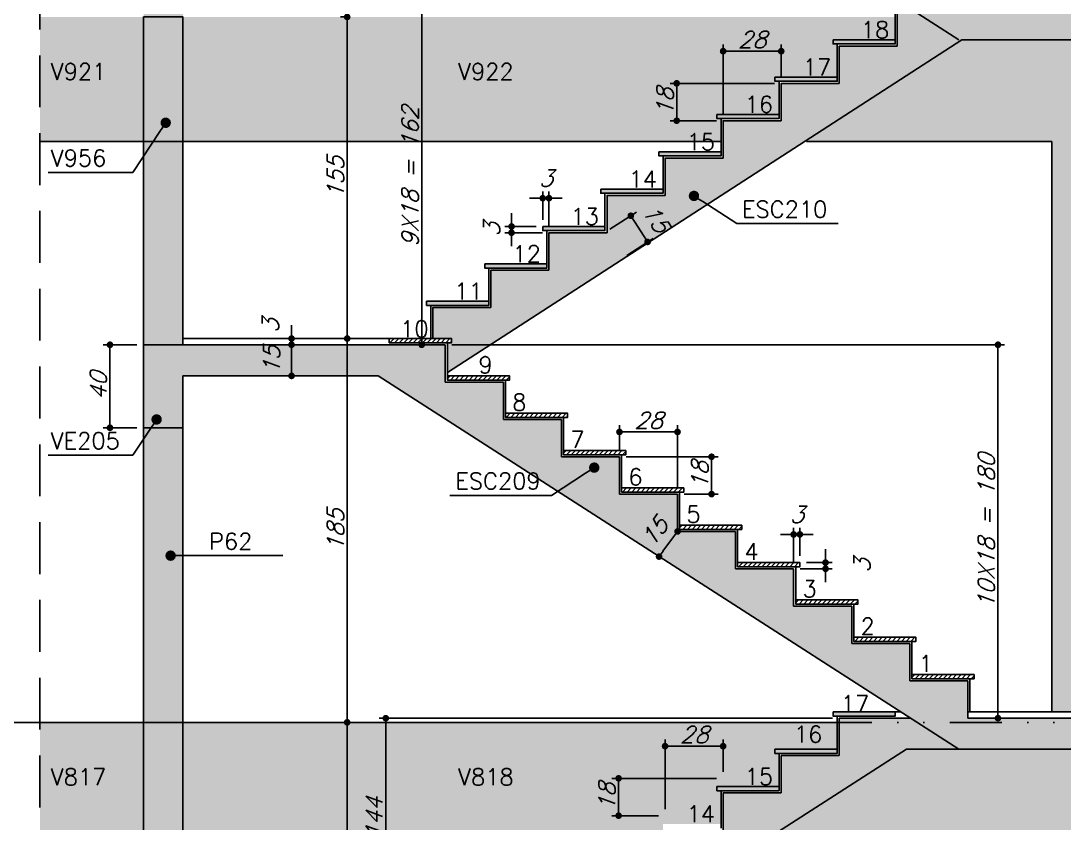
# Model space of a CAD drawing. Extents: x 0 to 6870, y 0 to 4205.
# Drawn here: x 416 to 919, y 2324 to 2711 of the extents above; entities that cross this region are included whole.
import ezdxf
from ezdxf import colors
from ezdxf.entities.mleader import LeaderData, LeaderLine
from ezdxf.math import Vec2, Vec3

# ---------------------------------------------------------------- set-up
doc = ezdxf.new("R2010")
doc.units = 0
doc.header["$LTSCALE"] = 50
doc.header["$MEASUREMENT"] = 0
doc.linetypes.add('DASHED', pattern=[0.75, 0.5, -0.25])
doc.linetypes.add('DIVIDE2', pattern=[0.625, 0.25, -0.125, 0, -0.125, 0, -0.125])
doc.layers.get('0').update_dxf_attribs({"linetype": 'CONTINUOUS'})
doc.layers.get('DEFPOINTS').update_dxf_attribs({"linetype": 'CONTINUOUS'})
for name, color, linetype in [('F-AUX-RED', 1, 'CONTINUOUS'), ('F-BOCEL CORTE', 2, 'CONTINUOUS'), ('F-BOCEL VISTA', 253, 'CONTINUOUS'), ('F-CORTE', 4, 'CONTINUOUS'), ('F-COTAS', 106, 'CONTINUOUS'), ('F-EIXOS-DET', 1, 'CONTINUOUS'), ('F-ESC CORTE', 4, 'CONTINUOUS'), ('F-ESC NOME', 2, 'CONTINUOUS'), ('F-ESC NUM', 2, 'CONTINUOUS'), ('F-ESC SOLIDO CORTE', 71, 'CONTINUOUS'), ('F-ESC VISTA', 2, 'CONTINUOUS'), ('F-REV_VISTA', 254, 'CONTINUOUS'), ('F-REVESTIMENTO', 1, 'CONTINUOUS'), ('F-SOLIDO', 71, 'CONTINUOUS'), ('F-TEXTO-YELLOW', 2, 'CONTINUOUS'), ('F-VISTA', 2, 'CONTINUOUS'), ('F-VISTA SÓLIDO', 254, 'CONTINUOUS'), ('F-VISTA SÓLIDO ESCADA', 253, 'CONTINUOUS')]:
    doc.layers.add(name, color=color, linetype=linetype)
doc.styles.add('5385-ARQ-PB-BAS-PLA-TER-TORRE-A-106-TXT$0$R60-75', font='romans.shx', dxfattribs={"height": 0.1125})
doc.styles.add('CP-TEXT-INCL', font='romans.shx', dxfattribs={"oblique": 20})
doc.styles.add('MCP', font='romans.shx')
doc.styles.add('ROMANS', font='romans.shx')
doc.styles.get("Standard").update_dxf_attribs({"font": 'ROMANS.SHX'})
doc.dimstyles.new('CP-COTAS-50', dxfattribs={"dimscale": 0.64, "dimtxt": 12.5, "dimasz": 5, "dimexe": 5, "dimexo": 5, "dimgap": 2.5, "dimtad": 1, "dimdec": 1, "dimdsep": 46, "dimtxsty": 'CP-TEXT-INCL', "dimblk1": 'DOT', "dimblk2": 'DOT', "dimsah": 1, "dimcen": 9, "dimclrd": 256, "dimclre": 256, "dimclrt": 256, "dimadec": 0, "dimazin": 0, "dimtfac": 1, "dimtdec": 1, "dimtmove": 2, "dimatfit": 3, "dimldrblk": 'DOT', "dimfxl": 5, "dimtolj": 1, "dimarcsym": 0})

# ---------------------------------------------------------------- blocks, each defined once
blk = doc.blocks.new('_DOT')
at = {"color": 0, "linetype": 'ByBlock'}
blk.add_line((-0.5, 0), (-1, 0), dxfattribs=at)
at = {"color": 0, "linetype": 'ByBlock', "const_width": 0.5}
blk.add_lwpolyline([(-0.25, 0, 1), (0.25, 0, 1)], format="xyb", close=True, dxfattribs=at)
blk = doc.blocks.new('BOCEL_VISTA_EST')
at = {"layer": 'F-BOCEL VISTA'}
h = blk.add_hatch(color=254, dxfattribs=at)
h.dxf.hatch_style = 1
h.paths.add_polyline_path([(-209.57, -462.94), (-209.57, -460.94), (-239.57, -460.94), (-239.57, -462.94)])
blk.add_lwpolyline([(-239.57, -460.94), (-239.57, -462.94), (-209.57, -462.94), (-209.57, -460.94), (-239.57, -460.94)], dxfattribs=at)
blk = doc.blocks.new('BOCEL_EST')
at = {"layer": 'F-BOCEL CORTE'}
h = blk.add_hatch(dxfattribs=at)
h.set_pattern_fill('ANSI31', color=2, scale=0.5)
h.set_pattern_definition([(45, (0, 0), (-1.122532, 1.122532), [])])
h.paths.add_polyline_path([(13.59, -262.25), (13.59, -260.25), (-16.41, -260.25), (-16.41, -262.25)])
at = {"layer": 'F-BOCEL CORTE', "color": 2}
blk.add_lwpolyline([(-16.41, -260.25), (-16.41, -262.25), (13.59, -262.25), (13.59, -260.25), (-16.41, -260.25)], dxfattribs=at)
blk = doc.blocks.new('*D435')
at = {"layer": 'DEFPOINTS', "color": 0, "linetype": 'Continuous', "transparency": 16777216}
for p in [(458.78, 2555), (475, 2555), (475, 2515)]:
    blk.add_point(p, dxfattribs=at)
at = {"layer": 'F-COTAS', "linetype": 'Continuous', "lineweight": -2, "transparency": 16777216}
for p, q in [((471.8, 2555), (455.58, 2555)), ((458.78, 2518.2), (458.78, 2551.8)), ((471.8, 2515), (455.58, 2515))]:
    blk.add_line(p, q, dxfattribs=at)
at = {"layer": 'F-COTAS', "linetype": 'Continuous', "lineweight": -2, "transparency": 16777216, "xscale": 3.2, "yscale": 3.2, "zscale": 3.2}
for p, rotation in [((458.78, 2555), 90), ((458.78, 2515), 270)]:
    blk.add_blockref('_DOT', p, dxfattribs=dict(at, rotation=rotation))
at = {"layer": 'F-COTAS', "linetype": 'Continuous', "transparency": 16777216, "insert": (453.18, 2535), "char_height": 8, "attachment_point": 5, "rotation": 90, "style": 'CP-TEXT-INCL'}
blk.add_mtext('\\A1;40', dxfattribs=at)
blk = doc.blocks.new('*D436')
at = {"layer": 'DEFPOINTS', "color": 0, "linetype": 'Continuous', "transparency": 16777216}
for p in [(546.35, 2555), (554.31, 2555), (554.31, 2540)]:
    blk.add_point(p, dxfattribs=at)
at = {"layer": 'F-COTAS', "linetype": 'Continuous', "lineweight": -2, "transparency": 16777216}
for p, q in [((551.11, 2555), (543.15, 2555)), ((546.35, 2543.2), (546.35, 2551.8)), ((551.11, 2540), (543.15, 2540))]:
    blk.add_line(p, q, dxfattribs=at)
at = {"layer": 'F-COTAS', "linetype": 'Continuous', "lineweight": -2, "transparency": 16777216, "xscale": 3.2, "yscale": 3.2, "zscale": 3.2}
for p, rotation in [((546.35, 2555), 90), ((546.35, 2540), 270)]:
    blk.add_blockref('_DOT', p, dxfattribs=dict(at, rotation=rotation))
at = {"layer": 'F-COTAS', "linetype": 'Continuous', "transparency": 16777216, "insert": (536.75, 2547.5), "char_height": 8, "attachment_point": 5, "rotation": 90, "style": 'CP-TEXT-INCL'}
blk.add_mtext('\\A1;15', dxfattribs=at)
blk = doc.blocks.new('*D437')
at = {"layer": 'DEFPOINTS', "color": 0, "linetype": 'Continuous', "transparency": 16777216}
for p in [(573.19, 2558), (577.27, 2558), (577.27, 2373)]:
    blk.add_point(p, dxfattribs=at)
at = {"layer": 'F-COTAS', "linetype": 'Continuous', "lineweight": -2, "transparency": 16777216}
for p, q in [((574.07, 2558), (569.99, 2558)), ((573.19, 2376.2), (573.19, 2554.8)), ((574.07, 2373), (569.99, 2373))]:
    blk.add_line(p, q, dxfattribs=at)
at = {"layer": 'F-COTAS', "linetype": 'Continuous', "lineweight": -2, "transparency": 16777216, "xscale": 3.2, "yscale": 3.2, "zscale": 3.2}
for p, rotation in [((573.19, 2558), 90), ((573.19, 2373), 270)]:
    blk.add_blockref('_DOT', p, dxfattribs=dict(at, rotation=rotation))
at = {"layer": 'F-COTAS', "linetype": 'Continuous', "transparency": 16777216, "insert": (567.59, 2465.5), "char_height": 8, "attachment_point": 5, "rotation": 90, "style": 'CP-TEXT-INCL'}
blk.add_mtext('\\A1;185', dxfattribs=at)
blk = doc.blocks.new('*D438')
at = {"layer": 'DEFPOINTS', "color": 0, "linetype": 'Continuous', "transparency": 16777216}
for p in [(573.19, 2373), (574.98, 2373), (574.98, 2234)]:
    blk.add_point(p, dxfattribs=at)
at = {"layer": 'F-COTAS', "linetype": 'Continuous', "lineweight": -2, "transparency": 16777216}
for p, q in [((571.78, 2373), (569.99, 2373)), ((573.19, 2237.2), (573.19, 2369.8)), ((571.78, 2234), (569.99, 2234))]:
    blk.add_line(p, q, dxfattribs=at)
at = {"layer": 'F-COTAS', "linetype": 'Continuous', "lineweight": -2, "transparency": 16777216, "xscale": 3.2, "yscale": 3.2, "zscale": 3.2}
for p, rotation in [((573.19, 2373), 90), ((573.19, 2234), 270)]:
    blk.add_blockref('_DOT', p, dxfattribs=dict(at, rotation=rotation))
at = {"layer": 'F-COTAS', "linetype": 'Continuous', "transparency": 16777216, "insert": (567.59, 2303.5), "char_height": 8, "attachment_point": 5, "rotation": 90, "style": 'CP-TEXT-INCL'}
blk.add_mtext('\\A1;139', dxfattribs=at)
blk = doc.blocks.new('*D446')
at = {"layer": 'DEFPOINTS', "color": 0, "linetype": 'Continuous', "transparency": 16777216}
for p in [(573.19, 2713), (574.98, 2713), (577.27, 2558)]:
    blk.add_point(p, dxfattribs=at)
at = {"layer": 'F-COTAS', "linetype": 'Continuous', "lineweight": -2, "transparency": 16777216}
for p, q in [((571.78, 2713), (569.99, 2713)), ((573.19, 2561.2), (573.19, 2709.8)), ((574.07, 2558), (569.99, 2558))]:
    blk.add_line(p, q, dxfattribs=at)
at = {"layer": 'F-COTAS', "linetype": 'Continuous', "lineweight": -2, "transparency": 16777216, "xscale": 3.2, "yscale": 3.2, "zscale": 3.2}
for p, rotation in [((573.19, 2713), 90), ((573.19, 2558), 270)]:
    blk.add_blockref('_DOT', p, dxfattribs=dict(at, rotation=rotation))
at = {"layer": 'F-COTAS', "linetype": 'Continuous', "transparency": 16777216, "insert": (567.59, 2635.5), "char_height": 8, "attachment_point": 5, "rotation": 90, "style": 'CP-TEXT-INCL'}
blk.add_mtext('\\A1;155', dxfattribs=at)
blk = doc.blocks.new('*D479')
at = {"layer": 'DEFPOINTS', "color": 0, "linetype": 'Continuous', "transparency": 16777216}
for p in [(546.35, 2558), (553.02, 2558), (553.02, 2555)]:
    blk.add_point(p, dxfattribs=at)
at = {"layer": 'F-COTAS', "linetype": 'Continuous', "lineweight": -2, "transparency": 16777216}
for p, q in [((546.35, 2561.2), (546.35, 2564.4)), ((549.82, 2558), (543.15, 2558)), ((546.35, 2555), (546.35, 2558)), ((549.82, 2555), (543.15, 2555)), ((546.35, 2551.8), (546.35, 2548.6))]:
    blk.add_line(p, q, dxfattribs=at)
at = {"layer": 'F-COTAS', "linetype": 'Continuous', "lineweight": -2, "transparency": 16777216, "xscale": 3.2, "yscale": 3.2, "zscale": 3.2}
for p, rotation in [((546.35, 2558), 270), ((546.35, 2555), 90)]:
    blk.add_blockref('_DOT', p, dxfattribs=dict(at, rotation=rotation))
at = {"layer": 'F-COTAS', "linetype": 'Continuous', "transparency": 16777216, "insert": (536.16, 2564.08), "char_height": 8, "attachment_point": 5, "rotation": 90, "style": 'CP-TEXT-INCL'}
blk.add_mtext('\\A1;3', dxfattribs=at)
blk = doc.blocks.new('*D511')
at = {"layer": 'DEFPOINTS', "color": 0, "linetype": 'Continuous', "transparency": 16777216}
for p in [(732.5, 2465), (723.6, 2452.89), (723.6, 2452.89)]:
    blk.add_point(p, dxfattribs=at)
at = {"layer": 'F-COTAS', "linetype": 'Continuous', "lineweight": -2, "transparency": 16777216}
blk.add_line((730.6, 2462.42), (725.49, 2455.47), dxfattribs=at)
at = {"layer": 'F-COTAS', "linetype": 'Continuous', "lineweight": -2, "transparency": 16777216, "xscale": 3.2, "yscale": 3.2, "zscale": 3.2}
for p, rotation in [((732.5, 2465), 53.67559611601168), ((723.6, 2452.89), 233.6755961160116)]:
    blk.add_blockref('_DOT', p, dxfattribs=dict(at, rotation=rotation))
at = {"layer": 'F-COTAS', "linetype": 'Continuous', "transparency": 16777216, "insert": (721.34, 2464.8), "char_height": 8, "attachment_point": 5, "rotation": 53.6756, "style": 'CP-TEXT-INCL'}
blk.add_mtext('\\A1;15', dxfattribs=at)
blk = doc.blocks.new('*D512')
at = {"layer": 'DEFPOINTS', "color": 0, "linetype": 'Continuous', "transparency": 16777216}
for p in [(697.2, 2609), (718.07, 2604.55), (705.29, 2596.37)]:
    blk.add_point(p, dxfattribs=at)
at = {"layer": 'F-COTAS', "linetype": 'Continuous', "lineweight": -2, "transparency": 16777216}
for p, q in [((699.9, 2610.73), (712.68, 2618.91)), ((711.71, 2614.49), (716.35, 2607.25)), ((707.98, 2598.09), (720.77, 2606.28))]:
    blk.add_line(p, q, dxfattribs=at)
at = {"layer": 'F-COTAS', "linetype": 'Continuous', "lineweight": -2, "transparency": 16777216, "xscale": 3.2, "yscale": 3.2, "zscale": 3.2}
for p, rotation in [((709.99, 2617.18), 122.6219124303474), ((718.07, 2604.55), 302.6219124303474)]:
    blk.add_blockref('_DOT', p, dxfattribs=dict(at, rotation=rotation))
at = {"layer": 'F-COTAS', "linetype": 'Continuous', "transparency": 16777216, "insert": (722.11, 2616.04), "char_height": 8, "attachment_point": 5, "rotation": 302.6219, "style": 'CP-TEXT-INCL'}
blk.add_mtext('\\A1;15', dxfattribs=at)
blk = doc.blocks.new('*D552')
at = {"layer": 'DEFPOINTS', "color": 0, "linetype": 'Continuous', "transparency": 16777216}
for p in [(704.5, 2512.97), (704.5, 2501), (732.5, 2483)]:
    blk.add_point(p, dxfattribs=at)
at = {"layer": 'F-COTAS', "linetype": 'Continuous', "lineweight": -2, "transparency": 16777216}
for p, q in [((704.5, 2504.2), (704.5, 2516.17)), ((732.5, 2486.2), (732.5, 2516.17)), ((729.3, 2512.97), (707.7, 2512.97))]:
    blk.add_line(p, q, dxfattribs=at)
at = {"layer": 'F-COTAS', "linetype": 'Continuous', "lineweight": -2, "transparency": 16777216, "xscale": 3.2, "yscale": 3.2, "zscale": 3.2, "rotation": 180}
blk.add_blockref('_DOT', (704.5, 2512.97), dxfattribs=at)
at = {"layer": 'F-COTAS', "linetype": 'Continuous', "lineweight": -2, "transparency": 16777216, "xscale": 3.2, "yscale": 3.2, "zscale": 3.2}
blk.add_blockref('_DOT', (732.5, 2512.97), dxfattribs=at)
at = {"layer": 'F-COTAS', "linetype": 'Continuous', "transparency": 16777216, "insert": (718.5, 2518.57), "char_height": 8, "attachment_point": 5, "style": 'CP-TEXT-INCL'}
blk.add_mtext('\\A1;28', dxfattribs=at)
blk = doc.blocks.new('*D553')
at = {"layer": 'DEFPOINTS', "color": 0, "linetype": 'Continuous', "transparency": 16777216}
for p in [(704.5, 2501), (732.5, 2483), (748.9, 2483)]:
    blk.add_point(p, dxfattribs=at)
at = {"layer": 'F-COTAS', "linetype": 'Continuous', "lineweight": -2, "transparency": 16777216}
for p, q in [((707.7, 2501), (752.1, 2501)), ((748.9, 2497.8), (748.9, 2486.2)), ((735.7, 2483), (752.1, 2483))]:
    blk.add_line(p, q, dxfattribs=at)
at = {"layer": 'F-COTAS', "linetype": 'Continuous', "lineweight": -2, "transparency": 16777216, "xscale": 3.2, "yscale": 3.2, "zscale": 3.2}
for p, rotation in [((748.9, 2501), 90), ((748.9, 2483), 270)]:
    blk.add_blockref('_DOT', p, dxfattribs=dict(at, rotation=rotation))
at = {"layer": 'F-COTAS', "linetype": 'Continuous', "transparency": 16777216, "insert": (743.3, 2492), "char_height": 8, "attachment_point": 5, "rotation": 90, "style": 'CP-TEXT-INCL'}
blk.add_mtext('\\A1;18', dxfattribs=at)
blk = doc.blocks.new('*D554')
at = {"layer": 'DEFPOINTS', "color": 0, "linetype": 'Continuous', "transparency": 16777216}
for p in [(788.5, 2447), (791.5, 2450), (803.88, 2450)]:
    blk.add_point(p, dxfattribs=at)
at = {"layer": 'F-COTAS', "linetype": 'Continuous', "lineweight": -2, "transparency": 16777216}
for p, q in [((803.88, 2453.2), (803.88, 2456.4)), ((791.7, 2447), (807.08, 2447)), ((794.7, 2450), (807.08, 2450)), ((803.88, 2447), (803.88, 2450)), ((803.88, 2443.8), (803.88, 2440.6))]:
    blk.add_line(p, q, dxfattribs=at)
at = {"layer": 'F-COTAS', "linetype": 'Continuous', "lineweight": -2, "transparency": 16777216, "xscale": 3.2, "yscale": 3.2, "zscale": 3.2}
for p, rotation in [((803.88, 2450), 270), ((803.88, 2447), 90)]:
    blk.add_blockref('_DOT', p, dxfattribs=dict(at, rotation=rotation))
at = {"layer": 'F-COTAS', "linetype": 'Continuous', "transparency": 16777216, "insert": (821.48, 2448.5), "char_height": 8, "attachment_point": 5, "rotation": 90, "style": 'CP-TEXT-INCL'}
blk.add_mtext('\\A1;3', dxfattribs=at)
blk = doc.blocks.new('*D555')
at = {"layer": 'DEFPOINTS', "color": 0, "linetype": 'Continuous', "transparency": 16777216}
for p in [(791.5, 2463.58), (788.5, 2447), (791.5, 2450)]:
    blk.add_point(p, dxfattribs=at)
at = {"layer": 'F-COTAS', "linetype": 'Continuous', "lineweight": -2, "transparency": 16777216}
for p, q in [((788.5, 2450.2), (788.5, 2466.78)), ((791.5, 2453.2), (791.5, 2466.78)), ((785.3, 2463.58), (782.1, 2463.58)), ((788.5, 2463.58), (791.5, 2463.58)), ((794.7, 2463.58), (797.9, 2463.58))]:
    blk.add_line(p, q, dxfattribs=at)
at = {"layer": 'F-COTAS', "linetype": 'Continuous', "lineweight": -2, "transparency": 16777216, "xscale": 3.2, "yscale": 3.2, "zscale": 3.2}
blk.add_blockref('_DOT', (788.5, 2463.58), dxfattribs=at)
at = {"layer": 'F-COTAS', "linetype": 'Continuous', "lineweight": -2, "transparency": 16777216, "xscale": 3.2, "yscale": 3.2, "zscale": 3.2, "rotation": 180}
blk.add_blockref('_DOT', (791.5, 2463.58), dxfattribs=at)
at = {"layer": 'F-COTAS', "linetype": 'Continuous', "transparency": 16777216, "insert": (790, 2473.18), "char_height": 8, "attachment_point": 5, "style": 'CP-TEXT-INCL'}
blk.add_mtext('\\A1;3', dxfattribs=at)
blk = doc.blocks.new('*D578')
at = {"layer": 'DEFPOINTS', "color": 0, "linetype": 'Continuous', "transparency": 16777216}
for p in [(754.5, 2361.51), (754.5, 2346), (726.5, 2328)]:
    blk.add_point(p, dxfattribs=at)
at = {"layer": 'F-COTAS', "linetype": 'Continuous', "lineweight": -2, "transparency": 16777216}
for p, q in [((726.5, 2331.2), (726.5, 2364.71)), ((729.7, 2361.51), (751.3, 2361.51)), ((754.5, 2349.2), (754.5, 2364.71))]:
    blk.add_line(p, q, dxfattribs=at)
at = {"layer": 'F-COTAS', "linetype": 'Continuous', "lineweight": -2, "transparency": 16777216, "xscale": 3.2, "yscale": 3.2, "zscale": 3.2, "rotation": 180}
blk.add_blockref('_DOT', (726.5, 2361.51), dxfattribs=at)
at = {"layer": 'F-COTAS', "linetype": 'Continuous', "lineweight": -2, "transparency": 16777216, "xscale": 3.2, "yscale": 3.2, "zscale": 3.2}
blk.add_blockref('_DOT', (754.5, 2361.51), dxfattribs=at)
at = {"layer": 'F-COTAS', "linetype": 'Continuous', "transparency": 16777216, "insert": (740.5, 2367.11), "char_height": 8, "attachment_point": 5, "style": 'CP-TEXT-INCL'}
blk.add_mtext('\\A1;28', dxfattribs=at)
blk = doc.blocks.new('*D579')
at = {"layer": 'DEFPOINTS', "color": 0, "linetype": 'Continuous', "transparency": 16777216}
for p in [(754.5, 2346), (704.09, 2328), (726.5, 2328)]:
    blk.add_point(p, dxfattribs=at)
at = {"layer": 'F-COTAS', "linetype": 'Continuous', "lineweight": -2, "transparency": 16777216}
for p, q in [((751.3, 2346), (700.89, 2346)), ((704.09, 2342.8), (704.09, 2331.2)), ((723.3, 2328), (700.89, 2328))]:
    blk.add_line(p, q, dxfattribs=at)
at = {"layer": 'F-COTAS', "linetype": 'Continuous', "lineweight": -2, "transparency": 16777216, "xscale": 3.2, "yscale": 3.2, "zscale": 3.2}
for p, rotation in [((704.09, 2346), 90), ((704.09, 2328), 270)]:
    blk.add_blockref('_DOT', p, dxfattribs=dict(at, rotation=rotation))
at = {"layer": 'F-COTAS', "linetype": 'Continuous', "transparency": 16777216, "insert": (698.49, 2337), "char_height": 8, "attachment_point": 5, "rotation": 90, "style": 'CP-TEXT-INCL'}
blk.add_mtext('\\A1;18', dxfattribs=at)
blk = doc.blocks.new('*D580')
at = {"layer": 'DEFPOINTS', "color": 0, "linetype": 'Continuous', "transparency": 16777216}
for p in [(652.45, 2612), (667.5, 2612), (670.5, 2609)]:
    blk.add_point(p, dxfattribs=at)
at = {"layer": 'F-COTAS', "linetype": 'Continuous', "lineweight": -2, "transparency": 16777216}
for p, q in [((652.45, 2615.2), (652.45, 2618.4)), ((664.3, 2612), (649.25, 2612)), ((652.45, 2609), (652.45, 2612)), ((667.3, 2609), (649.25, 2609)), ((652.45, 2605.8), (652.45, 2602.6))]:
    blk.add_line(p, q, dxfattribs=at)
at = {"layer": 'F-COTAS', "linetype": 'Continuous', "lineweight": -2, "transparency": 16777216, "xscale": 3.2, "yscale": 3.2, "zscale": 3.2}
for p, rotation in [((652.45, 2612), 270), ((652.45, 2609), 90)]:
    blk.add_blockref('_DOT', p, dxfattribs=dict(at, rotation=rotation))
at = {"layer": 'F-COTAS', "linetype": 'Continuous', "transparency": 16777216, "insert": (642.85, 2610.5), "char_height": 8, "attachment_point": 5, "rotation": 90, "style": 'CP-TEXT-INCL'}
blk.add_mtext('\\A1;3', dxfattribs=at)
blk = doc.blocks.new('*D581')
at = {"layer": 'DEFPOINTS', "color": 0, "linetype": 'Continuous', "transparency": 16777216}
for p in [(667.5, 2625.64), (667.5, 2612), (670.5, 2609)]:
    blk.add_point(p, dxfattribs=at)
at = {"layer": 'F-COTAS', "linetype": 'Continuous', "lineweight": -2, "transparency": 16777216}
for p, q in [((667.5, 2615.2), (667.5, 2628.84)), ((670.5, 2612.2), (670.5, 2628.84)), ((664.3, 2625.64), (661.1, 2625.64)), ((670.5, 2625.64), (667.5, 2625.64)), ((673.7, 2625.64), (676.9, 2625.64))]:
    blk.add_line(p, q, dxfattribs=at)
at = {"layer": 'F-COTAS', "linetype": 'Continuous', "lineweight": -2, "transparency": 16777216, "xscale": 3.2, "yscale": 3.2, "zscale": 3.2}
blk.add_blockref('_DOT', (667.5, 2625.64), dxfattribs=at)
at = {"layer": 'F-COTAS', "linetype": 'Continuous', "lineweight": -2, "transparency": 16777216, "xscale": 3.2, "yscale": 3.2, "zscale": 3.2, "rotation": 180}
blk.add_blockref('_DOT', (670.5, 2625.64), dxfattribs=at)
at = {"layer": 'F-COTAS', "linetype": 'Continuous', "transparency": 16777216, "insert": (669, 2635.24), "char_height": 8, "attachment_point": 5, "style": 'CP-TEXT-INCL'}
blk.add_mtext('\\A1;3', dxfattribs=at)
blk = doc.blocks.new('*D582')
at = {"layer": 'DEFPOINTS', "color": 0, "linetype": 'Continuous', "transparency": 16777216}
for p in [(782.5, 2696.51), (782.5, 2681), (754.5, 2663)]:
    blk.add_point(p, dxfattribs=at)
at = {"layer": 'F-COTAS', "linetype": 'Continuous', "lineweight": -2, "transparency": 16777216}
for p, q in [((754.5, 2666.2), (754.5, 2699.71)), ((782.5, 2684.2), (782.5, 2699.71)), ((757.7, 2696.51), (779.3, 2696.51))]:
    blk.add_line(p, q, dxfattribs=at)
at = {"layer": 'F-COTAS', "linetype": 'Continuous', "lineweight": -2, "transparency": 16777216, "xscale": 3.2, "yscale": 3.2, "zscale": 3.2, "rotation": 180}
blk.add_blockref('_DOT', (754.5, 2696.51), dxfattribs=at)
at = {"layer": 'F-COTAS', "linetype": 'Continuous', "lineweight": -2, "transparency": 16777216, "xscale": 3.2, "yscale": 3.2, "zscale": 3.2}
blk.add_blockref('_DOT', (782.5, 2696.51), dxfattribs=at)
at = {"layer": 'F-COTAS', "linetype": 'Continuous', "transparency": 16777216, "insert": (768.5, 2702.11), "char_height": 8, "attachment_point": 5, "style": 'CP-TEXT-INCL'}
blk.add_mtext('\\A1;28', dxfattribs=at)
blk = doc.blocks.new('*D583')
at = {"layer": 'DEFPOINTS', "color": 0, "linetype": 'Continuous', "transparency": 16777216}
for p in [(782.5, 2681), (732.1, 2663), (754.5, 2663)]:
    blk.add_point(p, dxfattribs=at)
at = {"layer": 'F-COTAS', "linetype": 'Continuous', "lineweight": -2, "transparency": 16777216}
for p, q in [((779.3, 2681), (728.9, 2681)), ((732.1, 2677.8), (732.1, 2666.2)), ((751.3, 2663), (728.9, 2663))]:
    blk.add_line(p, q, dxfattribs=at)
at = {"layer": 'F-COTAS', "linetype": 'Continuous', "lineweight": -2, "transparency": 16777216, "xscale": 3.2, "yscale": 3.2, "zscale": 3.2}
for p, rotation in [((732.1, 2681), 90), ((732.1, 2663), 270)]:
    blk.add_blockref('_DOT', p, dxfattribs=dict(at, rotation=rotation))
at = {"layer": 'F-COTAS', "linetype": 'Continuous', "transparency": 16777216, "insert": (726.5, 2672), "char_height": 8, "attachment_point": 5, "rotation": 90, "style": 'CP-TEXT-INCL'}
blk.add_mtext('\\A1;18', dxfattribs=at)
blk = doc.blocks.new('*D603')
at = {"layer": 'DEFPOINTS', "color": 0, "transparency": 16777216}
for p in [(810.5, 2375), (591.81, 2231), (613.11, 2231)]:
    blk.add_point(p, dxfattribs=at)
at = {"layer": 'F-COTAS', "lineweight": -2, "transparency": 16777216}
for p, q in [((807.3, 2375), (588.61, 2375)), ((591.81, 2371.8), (591.81, 2234.2)), ((609.91, 2231), (588.61, 2231))]:
    blk.add_line(p, q, dxfattribs=at)
at = {"layer": 'F-COTAS', "lineweight": -2, "transparency": 16777216, "xscale": 3.2, "yscale": 3.2, "zscale": 3.2}
for p, rotation in [((591.81, 2375), 90), ((591.81, 2231), 270)]:
    blk.add_blockref('_DOT', p, dxfattribs=dict(at, rotation=rotation))
at = {"layer": 'F-COTAS', "transparency": 16777216, "insert": (586.21, 2303), "char_height": 8, "attachment_point": 5, "rotation": 90, "style": 'CP-TEXT-INCL'}
blk.add_mtext('\\A1;8X18 = 144', dxfattribs=at)
blk = doc.blocks.new('*D604')
at = {"layer": 'DEFPOINTS', "color": 0, "transparency": 16777216}
for p in [(620.5, 2555), (872.5, 2375), (887.04, 2375)]:
    blk.add_point(p, dxfattribs=at)
at = {"layer": 'F-COTAS', "lineweight": -2, "transparency": 16777216}
for p, q in [((623.7, 2555), (890.24, 2555)), ((887.04, 2551.8), (887.04, 2378.2)), ((875.7, 2375), (890.24, 2375))]:
    blk.add_line(p, q, dxfattribs=at)
at = {"layer": 'F-COTAS', "lineweight": -2, "transparency": 16777216, "xscale": 3.2, "yscale": 3.2, "zscale": 3.2}
for p, rotation in [((887.04, 2555), 90), ((887.04, 2375), 270)]:
    blk.add_blockref('_DOT', p, dxfattribs=dict(at, rotation=rotation))
at = {"layer": 'F-COTAS', "transparency": 16777216, "insert": (881.44, 2465), "char_height": 8, "attachment_point": 5, "rotation": 90, "style": 'CP-TEXT-INCL'}
blk.add_mtext('\\A1;10X18 = 180', dxfattribs=at)
blk = doc.blocks.new('*D605')
at = {"layer": 'DEFPOINTS', "color": 0, "transparency": 16777216}
for p in [(609.12, 2717), (839.8, 2717), (616, 2555)]:
    blk.add_point(p, dxfattribs=at)
at = {"layer": 'F-COTAS', "lineweight": -2, "transparency": 16777216}
for p, q in [((836.6, 2717), (605.92, 2717)), ((609.12, 2558.2), (609.12, 2713.8)), ((612.8, 2555), (605.92, 2555))]:
    blk.add_line(p, q, dxfattribs=at)
at = {"layer": 'F-COTAS', "lineweight": -2, "transparency": 16777216, "xscale": 3.2, "yscale": 3.2, "zscale": 3.2}
for p, rotation in [((609.12, 2717), 90), ((609.12, 2555), 270)]:
    blk.add_blockref('_DOT', p, dxfattribs=dict(at, rotation=rotation))
at = {"layer": 'F-COTAS', "transparency": 16777216, "insert": (603.52, 2636), "char_height": 8, "attachment_point": 5, "rotation": 90, "style": 'CP-TEXT-INCL'}
blk.add_mtext('\\A1;9X18 = 162', dxfattribs=at)

msp = doc.modelspace()

# ---------------------------------------------------------------- hatches: boundary and pattern name
at = {"layer": 'F-ESC SOLIDO CORTE'}
h = msp.add_hatch(color=256, dxfattribs=at)
h.dxf.hatch_style = 1
h.paths.add_polyline_path([(760.5, 2807), (732.5, 2807), (732.5, 2825), (704.5, 2825), (704.5, 2843), (676.5, 2843), (676.5, 2861), (648.5, 2861), (648.5, 2879), (620.5, 2879), (620.5, 2897), (475, 2897), (475, 2857), (494, 2857), (494, 2882), (588.1, 2882), (868.1, 2702), (1120.5, 2702), (1120.5, 2673), (1134.5, 2673), (1134.5, 2717), (872.5, 2717), (872.5, 2735), (844.5, 2735), (844.5, 2753), (816.5, 2753), (816.5, 2771), (788.5, 2771), (788.5, 2789), (760.5, 2789)])
h = msp.add_hatch(color=256, dxfattribs=at)
h.dxf.hatch_style = 1
h.paths.add_polyline_path([(676.5, 2501), (676.5, 2519), (648.5, 2519), (648.5, 2537), (620.5, 2537), (620.5, 2555), (592.5, 2555), (475, 2555), (475, 2515), (494, 2515), (494, 2540), (588.09, 2540), (868.09, 2360), (1120.5, 2360), (1120.5, 2333), (1134.5, 2333), (1134.5, 2375), (872.5, 2375), (872.5, 2393), (844.5, 2393), (844.5, 2411), (816.5, 2411), (816.5, 2429), (788.5, 2429), (788.5, 2447), (760.5, 2447), (760.5, 2465), (732.5, 2465), (732.5, 2483), (704.5, 2483), (704.5, 2501)])
at = {"layer": 'F-SOLIDO', "linetype": 'Continuous'}
h = msp.add_hatch(color=256, dxfattribs=at)
h.dxf.hatch_style = 1
h.paths.add_polyline_path([(475, 2653), (494, 2653), (494, 2713), (475, 2713)])
h.paths.add_polyline_path([(475, 2303), (494, 2303), (494, 2373), (475, 2373)])
h.paths.add_polyline_path([(475, 2007), (494, 2007), (494, 2067), (475, 2067)])
at = {"layer": 'F-VISTA SÓLIDO', "linetype": 'Continuous'}
h = msp.add_hatch(color=256, dxfattribs=at)
h.dxf.hatch_style = 1
h.paths.add_polyline_path([(1194.5, 2713), (1134.5, 2713), (1134.5, 2673), (1120.5, 2673), (1120.5, 2702), (869.61, 2702), (794.68, 2653), (913, 2653), (913, 2378), (932, 2378), (932, 2653), (1194.5, 2653)])
h.paths.add_polyline_path([(781.5, 2682), (783.5, 2682), (783.5, 2684), (809.5, 2684), (809.5, 2700), (811.5, 2700), (811.5, 2702), (837.5, 2702), (837.5, 2713), (494, 2713), (494, 2653), (753.5, 2653), (753.5, 2664), (755.5, 2664), (755.5, 2666), (781.5, 2666)])
h.paths.add_polyline_path([(494, 2653), (475, 2653), (475, 2555), (494, 2555), (494, 2558)])
h.paths.add_polyline_path([(494, 2515), (475, 2515), (475, 2373), (494, 2373)])
h.paths.add_polyline_path([(1120.5, 3044), (870.72, 3044), (794.68, 2995), (913, 2995), (913, 2720), (932, 2720), (932, 2995), (1120.5, 2995)])
h.paths.add_polyline_path([(1194.5, 3055), (1134.5, 3055), (1134.5, 2995), (1194.5, 2995)])
h.paths.add_polyline_path([(781.5, 3024), (783.5, 3024), (783.5, 3026), (809.5, 3026), (809.5, 3042), (811.5, 3042), (811.5, 3044), (837.5, 3044), (837.5, 3055), (494, 3055), (494, 2995), (753.5, 2995), (753.5, 3006), (755.5, 3006), (755.5, 3008), (781.5, 3008)])
h.paths.add_polyline_path([(494, 2857), (475, 2857), (475, 2713), (494, 2713)])
h.paths.add_polyline_path([(475, 3055), (425, 3055), (425, 2995), (475, 2995)])
h.paths.add_polyline_path([(494, 2995), (475, 2995), (475, 2897), (494, 2897)])
h.paths.add_polyline_path([(475, 2713), (425, 2713), (425, 2653), (475, 2653)])
h.paths.add_polyline_path([(494, 3199), (475, 3199), (475, 3055), (494, 3055)])
h.paths.add_polyline_path([(494, 3337), (475, 3337), (475, 3239), (494, 3239), (494, 3242)])
h = msp.add_hatch(color=256, dxfattribs=at)
h.dxf.hatch_style = 1
h.paths.add_polyline_path([(494, 2191), (475, 2191), (475, 2067), (494, 2067)])
h.paths.add_polyline_path([(494, 2303), (475, 2303), (475, 2231), (494, 2231)])
h.paths.add_polyline_path([(475, 2373), (425, 2373), (425, 2313), (475, 2313)])
h.paths.add_polyline_path([(753.5, 2340.75), (753.5, 2340.72), (753.5, 2342), (781.5, 2342), (781.5, 2358), (781.5, 2360), (810.5, 2360), (810.5, 2371.95), (810.5, 2373), (494, 2373), (494, 2313), (725.5, 2313), (725.5, 2322), (725.5, 2324), (753.5, 2324), (753.5, 2324.75)])
h.paths.add_polyline_path([(1120.5, 2360), (838.24, 2360), (765.13, 2313), (913, 2313), (913, 2072), (932, 2072), (932, 2313), (1194.5, 2313), (1194.5, 2373), (1134.5, 2373), (1134.5, 2333), (1120.5, 2333)])
at = {"layer": 'F-VISTA SÓLIDO ESCADA'}
h = msp.add_hatch(color=256, dxfattribs=at)
h.dxf.hatch_style = 1
h.paths.add_polyline_path([(621.5, 2556), (621.5, 2541.67), (869.61, 2702), (869.4, 2702), (846.07, 2717), (838.5, 2717), (838.5, 2699), (810.5, 2699), (810.5, 2681), (782.5, 2681), (782.5, 2663), (754.5, 2663), (754.5, 2645), (726.5, 2645), (726.5, 2627), (698.5, 2627), (698.5, 2609), (670.5, 2609), (670.5, 2591), (642.5, 2591), (642.5, 2573), (614.5, 2573), (614.5, 2558), (623.5, 2558), (623.5, 2556)])
h = msp.add_hatch(color=256, dxfattribs=at)
h.dxf.hatch_style = 1
h.paths.add_polyline_path([(838.24, 2357), (842.91, 2360), (868.09, 2360), (844.76, 2375), (810.5, 2375), (810.5, 2357), (782.5, 2357), (782.5, 2339), (754.5, 2339), (754.5, 2321), (726.5, 2321), (726.5, 2303), (698.5, 2303), (698.5, 2285), (670.5, 2285), (670.5, 2267), (642.5, 2267), (642.5, 2249), (614.5, 2249), (614.5, 2234), (623.5, 2234), (623.5, 2232), (621.5, 2232), (621.5, 2217.67)])

# ---------------------------------------------------------------- linework, layer by layer
at = {"layer": 'F-AUX-RED', "color": 1, "linetype": 'DASHED'}
msp.add_line((425, 1057), (425, 3839), dxfattribs=at)
at = {"layer": 'F-CORTE', "linetype": 'Continuous'}
for points in [[(475, 2653), (494, 2653), (494, 2713), (475, 2713)], [(475, 2303), (494, 2303), (494, 2373), (475, 2373)]]:
    msp.add_lwpolyline(points, close=True, dxfattribs=at)
at = {"layer": 'F-EIXOS-DET'}
msp.add_lwpolyline([(425, 2373), (315, 2373)], dxfattribs=at)
at = {"layer": 'F-EIXOS-DET', "color": 252, "linetype": 'DIVIDE2', "ltscale": 2}
msp.add_lwpolyline([(425, 2373), (1269.5, 2373)], dxfattribs=at)
at = {"layer": 'F-ESC CORTE', "linetype": 'Continuous'}
for p, q in [((1120.5, 2702), (869.4, 2702)), ((475, 2555), (612.5, 2555)), ((620.5, 2555), (620.5, 2537)), ((648.5, 2537), (648.5, 2519)), ((676.5, 2519), (676.5, 2501)), ((704.5, 2501), (704.5, 2483)), ((732.5, 2483), (732.5, 2465)), ((760.5, 2465), (760.5, 2447)), ((788.5, 2447), (788.5, 2429)), ((816.5, 2429), (816.5, 2411)), ((844.5, 2411), (844.5, 2393)), ((872.5, 2393), (872.5, 2375)), ((872.5, 2375), (1134.5, 2375)), ((1120.5, 2360), (868.09, 2360))]:
    msp.add_line(p, q, dxfattribs=at)
for points in [[(588.1, 2882), (868.1, 2702)], [(475, 2555), (475, 2515), (494, 2515), (494, 2540)], [(592.5, 2555), (620.5, 2555)], [(620.5, 2555), (620.5, 2537)], [(494, 2540), (588.09, 2540)], [(868.09, 2360), (588.09, 2540)], [(620.5, 2537), (648.5, 2537)], [(648.5, 2519), (676.5, 2519)], [(676.5, 2501), (704.5, 2501)], [(704.5, 2483), (732.5, 2483)], [(732.5, 2465), (760.5, 2465)], [(760.5, 2447), (788.5, 2447)], [(788.5, 2429), (816.5, 2429)], [(816.5, 2411), (844.5, 2411)], [(844.5, 2393), (872.5, 2393)]]:
    msp.add_lwpolyline(points, dxfattribs=at)
at = {"layer": 'F-ESC VISTA'}
msp.add_line((842.91, 2360), (868.09, 2360), dxfattribs=at)
for points in [[(838.5, 2699), (838.5, 2717), (846.07, 2717)], [(621.5, 2541.67), (869.61, 2702)], [(810.5, 2681), (810.5, 2699), (838.5, 2699)], [(782.5, 2663), (782.5, 2681), (810.5, 2681)], [(754.5, 2645), (754.5, 2663), (782.5, 2663)], [(726.5, 2627), (726.5, 2645), (754.5, 2645)], [(698.5, 2609), (698.5, 2627), (726.5, 2627)], [(670.5, 2591), (670.5, 2609), (698.5, 2609)], [(642.5, 2573), (642.5, 2591), (670.5, 2591)], [(614.5, 2558), (614.5, 2573), (642.5, 2573)], [(618.5, 2555), (613.5, 2555)], [(810.5, 2357), (810.5, 2375), (844.76, 2375)], [(621.5, 2217.67), (842.91, 2360)], [(782.5, 2339), (782.5, 2357), (810.5, 2357)], [(754.5, 2321), (754.5, 2339), (782.5, 2339)]]:
    msp.add_lwpolyline(points, dxfattribs=at)
at = {"layer": 'F-REV_VISTA'}
for points in [[(837.5, 2700), (837.5, 2720)], [(809.5, 2682), (809.5, 2700), (837.5, 2700)], [(781.5, 2664), (781.5, 2682), (809.5, 2682)], [(753.5, 2646), (753.5, 2664), (781.5, 2664)], [(725.5, 2628), (725.5, 2646), (753.5, 2646)], [(697.5, 2610), (697.5, 2628), (725.5, 2628)], [(669.5, 2592), (669.5, 2610), (697.5, 2610)], [(641.5, 2574), (641.5, 2592), (669.5, 2592)], [(613.5, 2558), (613.5, 2574), (641.5, 2574)], [(809.5, 2358), (809.5, 2376), (837.5, 2376)], [(781.5, 2340), (781.5, 2358), (809.5, 2358)], [(753.5, 2322), (753.5, 2340), (781.5, 2340)]]:
    msp.add_lwpolyline(points, dxfattribs=at)
at = {"layer": 'F-REVESTIMENTO'}
for p, q in [((621.5, 2538), (621.5, 2556)), ((649.5, 2538), (621.5, 2538)), ((649.5, 2520), (649.5, 2538)), ((677.5, 2520), (649.5, 2520)), ((677.5, 2502), (677.5, 2520)), ((705.5, 2502), (677.5, 2502)), ((705.5, 2484), (705.5, 2502)), ((733.5, 2484), (705.5, 2484)), ((733.5, 2466), (733.5, 2484)), ((761.5, 2466), (733.5, 2466)), ((761.5, 2448), (761.5, 2466)), ((789.5, 2448), (761.5, 2448)), ((789.5, 2430), (789.5, 2448)), ((817.5, 2430), (789.5, 2430)), ((817.5, 2412), (817.5, 2430)), ((845.5, 2412), (817.5, 2412)), ((845.5, 2396), (845.5, 2412)), ((873.5, 2394), (845.5, 2394)), ((873.5, 2378), (873.5, 2394))]:
    msp.add_line(p, q, dxfattribs=at)
at = {"layer": 'F-REVESTIMENTO', "linetype": 'Continuous'}
msp.add_lwpolyline([(494, 2555), (494, 2558), (614.8, 2558)], dxfattribs=at)
at = {"layer": 'F-REVESTIMENTO'}
for points in [[(810.5, 2378), (840.09, 2378)], [(872.5, 2378), (1120.5, 2378), (1120.5, 2375)]]:
    msp.add_lwpolyline(points, dxfattribs=at)
at = {"layer": 'F-VISTA'}
msp.add_line((913, 2378), (913, 2653), dxfattribs=at)
at = {"layer": 'F-VISTA', "linetype": 'Continuous'}
for points in [[(425, 2653), (475, 2653)], [(494, 2653), (753.5, 2653)], [(754.5, 2653), (754.8, 2653)], [(794.68, 2653), (913, 2653)], [(425, 2373), (475, 2373)], [(494, 2373), (810.5, 2373)]]:
    msp.add_lwpolyline(points, dxfattribs=at)
at = {"layer": 'F-VISTA'}
for points in [[(475, 2555), (475, 2653)], [(494, 2555), (494, 2653)], [(475, 2373), (475, 2515)], [(494, 2373), (494, 2515)]]:
    msp.add_lwpolyline(points, dxfattribs=at)

# ---------------------------------------------------------------- block references
at = {"layer": 'F-BOCEL CORTE'}
for p in [(609.91, 2818.25), (637.91, 2800.25), (665.91, 2782.25), (693.91, 2764.25), (721.91, 2746.25), (749.91, 2728.25), (777.91, 2710.25), (805.91, 2692.25), (833.91, 2674.25), (861.91, 2656.25)]:
    msp.add_blockref('BOCEL_EST', p, dxfattribs=at)
at = {"layer": 'F-BOCEL VISTA'}
for p in [(1047.07, 3162.94), (1019.07, 3144.94), (991.07, 3126.94), (963.07, 3108.94), (935.07, 3090.94), (907.07, 3072.94), (879.07, 3054.94), (851.07, 3036.94), (1047.07, 2838.94), (1019.07, 2820.94), (991.07, 2802.94)]:
    msp.add_blockref('BOCEL_VISTA_EST', p, dxfattribs=at)

# ---------------------------------------------------------------- texts
at = {"layer": 'F-ESC NOME', "style": 'ROMANS'}
for s, p in [('ESC210', (763.6, 2616.3)), ('ESC209', (625.36, 2485.32))]:
    msp.add_text(s, height=8, dxfattribs=at).set_placement(p)
at = {"layer": 'F-ESC NUM', "style": '5385-ARQ-PB-BAS-PLA-TER-TORRE-A-106-TXT$0$R60-75'}
for s, p in [('18', (820.89, 2702.84)), ('17', (792.89, 2684.84)), ('16', (764.89, 2666.84)), ('15', (736.89, 2648.84)), ('14', (708.89, 2630.84)), ('13', (680.89, 2612.84)), ('12', (652.89, 2594.84)), ('11', (624.89, 2576.84)), ('10', (598.74, 2558.63)), ('9', (636.5, 2541.31)), ('8', (652.77, 2523.31)), ('7', (680.77, 2505.31)), ('6', (708.77, 2487.31)), ('5', (736.77, 2469.31)), ('4', (764.77, 2451.31)), ('3', (792.77, 2433.31)), ('2', (820.77, 2415.31)), ('1', (848.77, 2397.31)), ('17', (811.26, 2378)), ('16', (788.64, 2363.26)), ('15', (764.89, 2342.84)), ('14', (736.89, 2324.84))]:
    msp.add_text(s, height=8, dxfattribs=at).set_placement(p)
at = {"layer": 'F-TEXTO-YELLOW', "style": 'MCP'}
for s, p in [('V921', (430.29, 2682.68)), ('V922', (626.74, 2682.68)), ('V956', (430.29, 2641)), ('VE205', (430.29, 2504.71)), ('P62', (506.55, 2456.26)), ('V817', (430.29, 2342.68)), ('V818', (626.74, 2342.68))]:
    msp.add_text(s, height=8, dxfattribs=at).set_placement(p)

# ---------------------------------------------------------------- dimensions: what is measured, and where the dimension line sits
at = {"layer": 'F-COTAS'}
for base, p1, p2, text, picture, middle in [((609.12, 2717), (616, 2555), (839.8, 2717), '9X18 = <>', '*D605', (603.52, 2636)), ((887.04, 2375), (620.5, 2555), (872.5, 2375), '10X18 = <>', '*D604', (881.44, 2465)), ((591.81, 2231), (810.5, 2375), (613.11, 2231), '8X18 = <>', '*D603', (586.21, 2303))]:
    dim = msp.add_linear_dim(base=base, p1=p1, p2=p2, angle=90, text=text, dimstyle='CP-COTAS-50', dxfattribs=at)
    dim.commit()
    dim.dimension.update_dxf_attribs({"geometry": picture, "text_midpoint": middle})
at = {"layer": 'F-COTAS', "linetype": 'Continuous'}
for base, p1, p2, picture, middle in [((573.19, 2713), (577.27, 2558), (574.98, 2713), '*D446', (567.59, 2635.5)), ((732.1, 2663), (782.5, 2681), (754.5, 2663), '*D583', (726.5, 2672)), ((652.45, 2612), (670.5, 2609), (667.5, 2612), '*D580', (642.85, 2610.5)), ((458.78, 2555), (475, 2515), (475, 2555), '*D435', (453.18, 2535)), ((546.35, 2555), (554.31, 2540), (554.31, 2555), '*D436', (536.75, 2547.5)), ((573.19, 2558), (577.27, 2373), (577.27, 2558), '*D437', (567.59, 2465.5)), ((748.9, 2483), (704.5, 2501), (732.5, 2483), '*D553', (743.3, 2492)), ((803.88, 2450), (788.5, 2447), (791.5, 2450), '*D554', (821.48, 2448.5)), ((573.19, 2373), (574.98, 2234), (574.98, 2373), '*D438', (567.59, 2303.5)), ((704.09, 2328), (754.5, 2346), (726.5, 2328), '*D579', (698.49, 2337))]:
    dim = msp.add_linear_dim(base=base, p1=p1, p2=p2, angle=90, dimstyle='CP-COTAS-50', dxfattribs=at)
    dim.commit()
    dim.dimension.update_dxf_attribs({"geometry": picture, "text_midpoint": middle})
for base, p1, p2, picture, middle in [((782.5, 2696.51), (754.5, 2663), (782.5, 2681), '*D582', (768.5, 2702.11)), ((667.5, 2625.64), (670.5, 2609), (667.5, 2612), '*D581', (669, 2635.24)), ((704.5, 2512.97), (732.5, 2483), (704.5, 2501), '*D552', (718.5, 2518.57)), ((791.5, 2463.58), (788.5, 2447), (791.5, 2450), '*D555', (790, 2473.18)), ((754.5, 2361.51), (726.5, 2328), (754.5, 2346), '*D578', (740.5, 2367.11))]:
    dim = msp.add_linear_dim(base=base, p1=p1, p2=p2, dimstyle='CP-COTAS-50', dxfattribs=at)
    dim.commit()
    dim.dimension.update_dxf_attribs({"geometry": picture, "text_midpoint": middle})
dim = msp.add_aligned_dim(p1=(697.2, 2609), p2=(705.29, 2596.37), distance=15.18, dimstyle='CP-COTAS-50', dxfattribs=at)
dim.commit()
dim.dimension.update_dxf_attribs({"geometry": '*D512', "text_midpoint": (722.11, 2616.04)})
for base, p1, p2, angle, picture, middle, dimtype in [((546.35, 2558), (553.02, 2555), (553.02, 2558), 90, '*D479', (536.16, 2564.08), 160), ((723.6, 2452.89), (732.5, 2465), (723.6, 2452.89), 233.6756, '*D511', (721.34, 2464.8), 161)]:
    dim = msp.add_linear_dim(base=base, p1=p1, p2=p2, angle=angle, dimstyle='CP-COTAS-50', dxfattribs=at)
    dim.commit()
    dim.dimension.update_dxf_attribs({"geometry": picture, "text_midpoint": middle, "dimtype": dimtype})

# ---------------------------------------------------------------- leaders
at = {"layer": 'F-AUX-RED'}
ml = msp.add_multileader_mtext('Standard', dxfattribs=at)
ml.set_content('', color=256)
ml.set_leader_properties()
ml.set_arrow_properties(name='DOT')
ml.build(insert=Vec2(0, 0))
ml.multileader.update_dxf_attribs({"text_right_attachment_type": 6, "text_top_attachment_type": 0, "text_bottom_attachment_type": 0, "dogleg_length": 0.36, "arrow_head_size": 5})
ctx = ml.context
ctx.base_point, ctx.char_height, ctx.arrow_head_size, ctx.landing_gap_size, ctx.plane_origin = Vec3(428.82, 2638.18), 0.18, 5, 0.09, Vec3(481.28, 2630.3)
ctx.right_attachment, ctx.text_align_type = 6, 2
notes = []
notes.append((ctx, [(0, (1, 1, 0), (469.83, 2638.09), (-1, 0), 40.83, [(0, [(485.66, 2662)], 256, [])])]))
ctx.mtext.insert, ctx.mtext.alignment, ctx.mtext.flow_direction = Vec3(428.91, 2638.27), 3, 5
ml = msp.add_multileader_mtext('Standard', dxfattribs=at)
ml.set_content('', color=256)
ml.set_leader_properties()
ml.set_arrow_properties(name='DOT')
ml.build(insert=Vec2(0, 0))
ml.multileader.update_dxf_attribs({"text_right_attachment_type": 6, "dogleg_length": 0.36, "arrow_head_size": 5})
ctx = ml.context
ctx.base_point, ctx.char_height, ctx.arrow_head_size, ctx.landing_gap_size, ctx.plane_origin = Vec3(809.92, 2613.39), 0.18, 5, 0.09, Vec3(740.43, 2631.39)
ctx.right_attachment = 6
notes.append((ctx, [(0, (1, 1, 0), (761.08, 2613.39), (1, 0), 48.84, [(0, [(740.43, 2626.75)], 0, [])])]))
ctx.mtext.insert, ctx.mtext.flow_direction = Vec3(810.01, 2613.48), 5
ml = msp.add_multileader_mtext('Standard', dxfattribs=at)
ml.set_content('', color=256)
ml.set_leader_properties()
ml.set_arrow_properties(name='DOT')
ml.build(insert=Vec2(0, 0))
ml.multileader.update_dxf_attribs({"text_right_attachment_type": 6, "text_top_attachment_type": 0, "text_bottom_attachment_type": 0, "dogleg_length": 0.36, "arrow_head_size": 5})
ctx = ml.context
ctx.base_point, ctx.char_height, ctx.arrow_head_size, ctx.landing_gap_size, ctx.plane_origin = Vec3(428.82, 2501.89), 0.18, 5, 0.09, Vec3(481.28, 2504)
ctx.right_attachment, ctx.text_align_type = 6, 2
notes.append((ctx, [(0, (1, 1, 0), (469.83, 2501.8), (-1, 0), 40.83, [(0, [(481.28, 2519)], 256, [])])]))
ctx.mtext.insert, ctx.mtext.alignment, ctx.mtext.flow_direction = Vec3(428.91, 2501.98), 3, 5
ml = msp.add_multileader_mtext('Standard', dxfattribs=at)
ml.set_content('', color=256)
ml.set_leader_properties()
ml.set_arrow_properties(name='DOT')
ml.build(insert=Vec2(0, 0))
ml.multileader.update_dxf_attribs({"text_right_attachment_type": 6, "dogleg_length": 0.36, "arrow_head_size": 5})
ctx = ml.context
ctx.base_point, ctx.char_height, ctx.arrow_head_size, ctx.landing_gap_size, ctx.plane_origin = Vec3(622.67, 2482.49), 0.18, 5, 0.09, Vec3(720.34, 2500.4)
ctx.right_attachment, ctx.text_align_type = 6, 2
notes.append((ctx, [(0, (1, 1, 0), (671.69, 2482.4), (-1, 0), 48.84, [(0, [(692.34, 2495.77)], 0, [])])]))
ctx.mtext.insert, ctx.mtext.alignment, ctx.mtext.flow_direction = Vec3(622.76, 2482.58), 3, 5
ml = msp.add_multileader_mtext('Standard', dxfattribs=at)
ml.set_content('', color=256)
ml.set_leader_properties()
ml.set_arrow_properties(name='DOT')
ml.build(insert=Vec2(0, 0))
ml.multileader.update_dxf_attribs({"text_right_attachment_type": 6, "text_top_attachment_type": 0, "text_bottom_attachment_type": 0, "dogleg_length": 0.36, "arrow_head_size": 5})
ctx = ml.context
ctx.base_point, ctx.char_height, ctx.arrow_head_size, ctx.landing_gap_size, ctx.plane_origin = Vec3(542.17, 2453.34), 0.18, 5, 0.09, Vec3(488.04, 2453.34)
ctx.right_attachment = 6
notes.append((ctx, [(0, (1, 1, 0), (508.68, 2453.34), (1, 0), 33.49, [(0, [(488.04, 2453.34)], 256, [])])]))
ctx.mtext.insert, ctx.mtext.flow_direction = Vec3(542.26, 2453.43), 5
for ctx, leaders in notes:
    for number, flags, end, landing, length, lines in leaders:
        leader = LeaderData()
        leader.index, (leader.has_last_leader_line, leader.has_dogleg_vector, leader.attachment_direction) = number, flags
        leader.last_leader_point, leader.dogleg_vector, leader.dogleg_length = Vec3(end), Vec3(landing), length
        for number, points, colour, breaks in lines:
            line = LeaderLine()
            line.index, line.vertices, line.color, line.breaks = number, Vec3.list(points), colors.encode_raw_color(colour), breaks
            leader.lines.append(line)
        ctx.leaders.append(leader)

doc.saveas('drawing.dxf')
